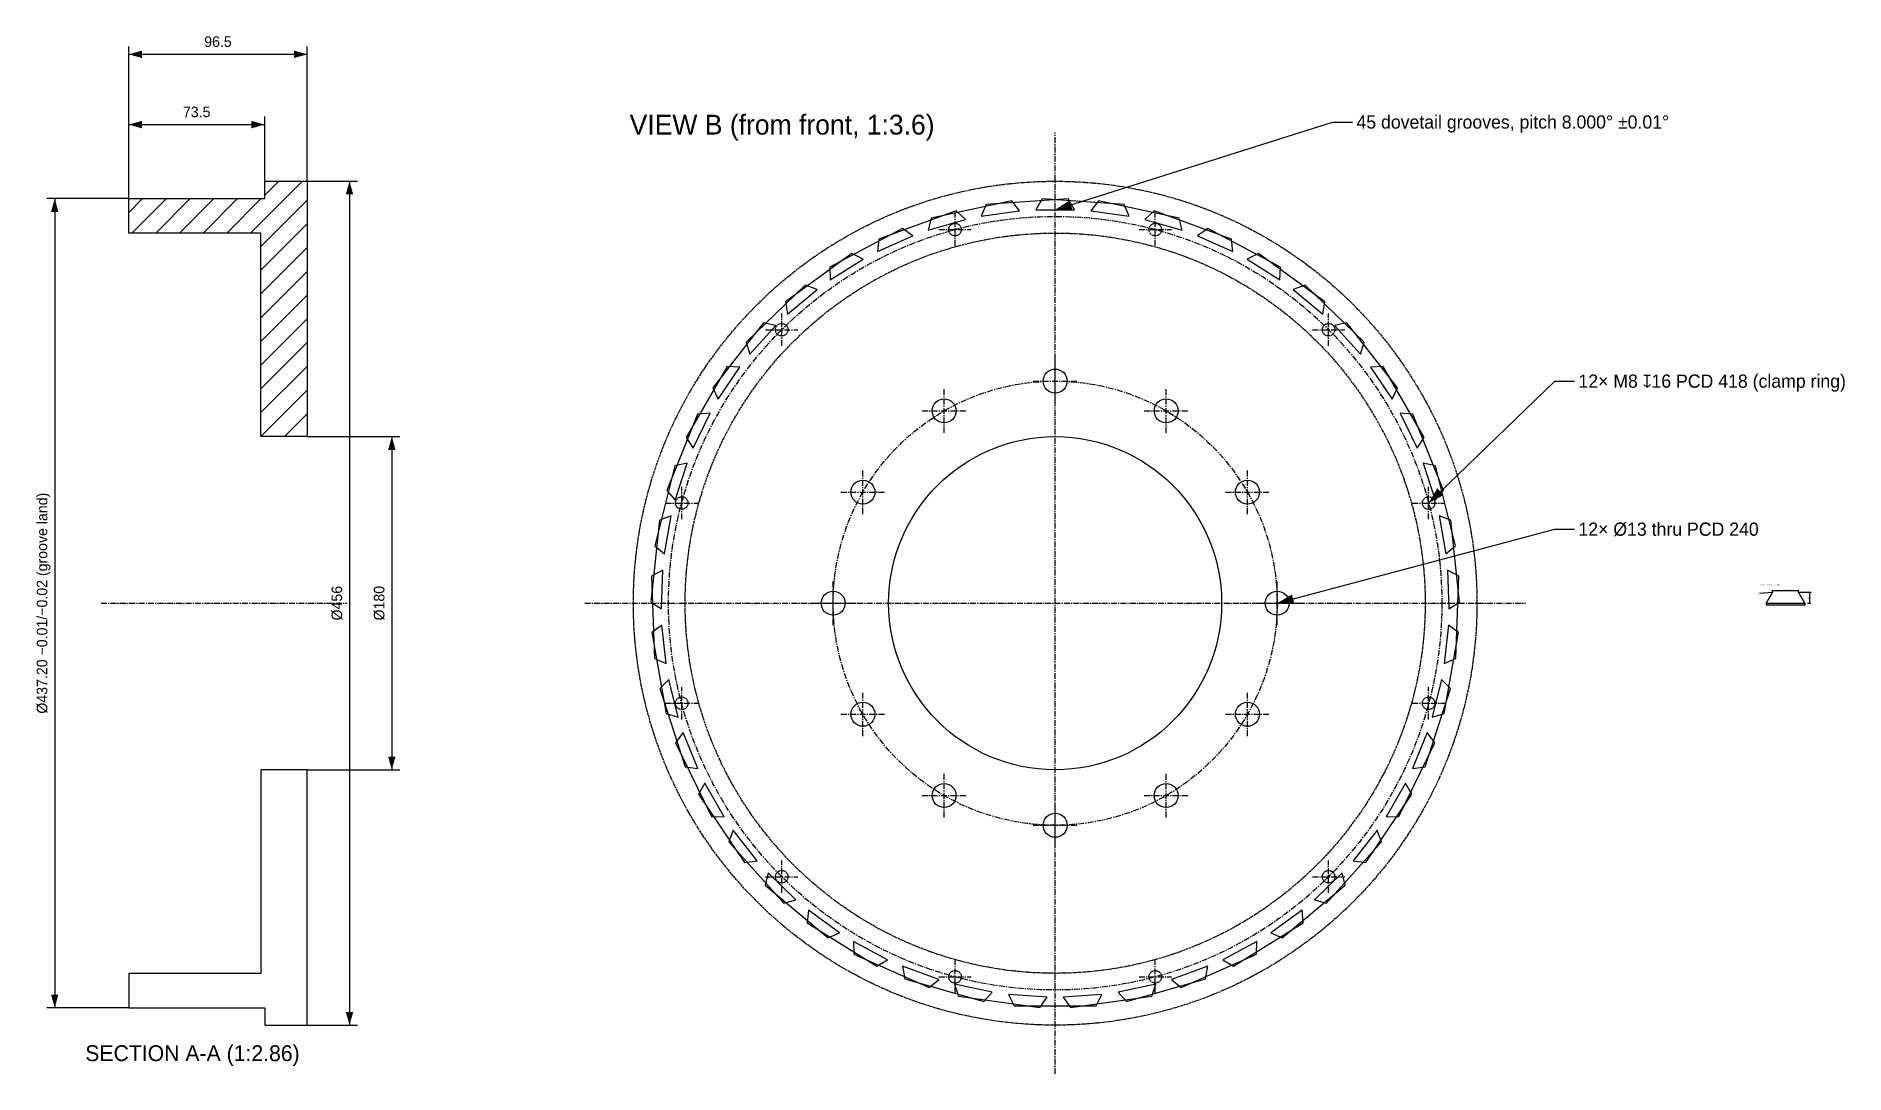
# Model space of a CAD drawing. Header units: millimetres. Extents: x -6 to 972, y -254 to 306.
import ezdxf
from ezdxf.enums import TextEntityAlignment as Align

# ---------------------------------------------------------------- set-up
doc = ezdxf.new("R2010")
doc.units = ezdxf.units.MM
doc.linetypes.add('CENTER', pattern=[5.08, 3.175, -0.635, 0.635, -0.635])
doc.linetypes.add('DASHED', pattern=[1.524, 1.27, -0.254])
for name, color, linetype in [('CENTER', 1, 'CENTER'), ('DIM', 3, 'Continuous'), ('HATCH', 9, 'Continuous'), ('HIDDEN', 8, 'DASHED'), ('OUTLINE', 7, 'Continuous'), ('TEXT', 3, 'Continuous')]:
    doc.layers.add(name, color=color, linetype=linetype)

msp = doc.modelspace()

# ---------------------------------------------------------------- hatches: boundary and pattern name
at = {"layer": 'DIM'}
for points in [[(44.29, 296.57), (51.43, 294.57), (51.43, 298.57)], [(140.79, 296.57), (133.64, 298.57), (133.64, 294.57)], [(44.29, 258.6), (51.43, 256.6), (51.43, 260.6)], [(117.79, 258.6), (110.64, 260.6), (110.64, 256.6)], [(163.64, 228), (161.64, 220.86), (165.64, 220.86)], [(4.29, 218.6), (2.29, 211.46), (6.29, 211.46)], [(545.07, 212.6), (554.34, 212.91), (552.83, 217.67)], [(186.5, 90), (184.5, 82.86), (188.5, 82.86)], [(746.95, 54.09), (755.11, 58.5), (751.63, 62.1)], [(665.07, 0), (674.34, -0.12), (673.05, 4.72)], [(932.79, 6.8), (933.29, 6.66), (933.29, 6.94)], [(946.79, 6.8), (946.29, 6.94), (946.29, 6.66)], [(952.99, 6), (952.85, 5.5), (953.13, 5.5)], [(952.99, 0), (953.13, 0.5), (952.85, 0.5)], [(929.33, -0.8), (929.83, -0.94), (929.83, -0.66)], [(950.25, -0.8), (949.75, -0.66), (949.75, -0.94)], [(186.5, -90), (188.5, -82.86), (184.5, -82.86)], [(4.29, -218.6), (6.29, -211.46), (2.29, -211.46)], [(163.64, -228), (165.64, -220.86), (161.64, -220.86)]]:
    msp.add_hatch(color=7, dxfattribs=at).paths.add_polyline_path(points)
at = {"layer": 'HATCH'}
h = msp.add_hatch(dxfattribs=at)
h.set_pattern_fill('ANSI31', scale=2.8571)
h.paths.add_polyline_path([(44.29, 200), (44.29, 218.6), (117.79, 218.6), (117.79, 228), (140.79, 228), (140.79, 90), (115.79, 90), (115.79, 200)])

# ---------------------------------------------------------------- linework, layer by layer
at = {"layer": 'CENTER'}
for p, q in [((545.07, -254.29), (545.07, 254.29)), ((490.98, 193.12), (490.98, 210.64)), ((599.16, 193.12), (599.16, 210.64)), ((482.22, 201.88), (499.74, 201.88)), ((590.41, 201.88), (607.92, 201.88)), ((397.29, 139.03), (397.29, 156.54)), ((692.86, 139.03), (692.86, 156.54)), ((388.53, 147.79), (406.04, 147.79)), ((684.1, 147.79), (701.61, 147.79)), ((545.07, 108.14), (545.07, 131.86)), ((533.21, 120), (556.93, 120)), ((485.07, 92.07), (485.07, 115.78)), ((605.07, 92.07), (605.07, 115.78)), ((473.21, 103.92), (496.93, 103.92)), ((593.21, 103.92), (616.93, 103.92)), ((441.15, 48.14), (441.15, 71.86)), ((648.99, 48.14), (648.99, 71.86)), ((343.19, 45.34), (343.19, 62.85)), ((429.29, 60), (453.01, 60)), ((637.14, 60), (660.85, 60)), ((746.95, 45.34), (746.95, 62.85)), ((334.44, 54.09), (351.95, 54.09)), ((738.19, 54.09), (755.71, 54.09)), ((425.07, -11.86), (425.07, 11.86)), ((665.07, -11.86), (665.07, 11.86)), ((29.36, 0), (162.21, 0)), ((290.79, 0), (799.36, 0)), ((413.21, 0), (436.93, 0)), ((653.21, 0), (676.93, 0)), ((343.19, -62.85), (343.19, -45.34)), ((441.15, -71.86), (441.15, -48.14)), ((648.99, -71.86), (648.99, -48.14)), ((746.95, -62.85), (746.95, -45.34)), ((334.44, -54.09), (351.95, -54.09)), ((738.19, -54.09), (755.71, -54.09)), ((429.29, -60), (453.01, -60)), ((637.14, -60), (660.85, -60)), ((485.07, -115.78), (485.07, -92.07)), ((605.07, -115.78), (605.07, -92.07)), ((473.21, -103.92), (496.93, -103.92)), ((593.21, -103.92), (616.93, -103.92)), ((545.07, -131.86), (545.07, -108.14)), ((533.21, -120), (556.93, -120)), ((397.29, -156.54), (397.29, -139.03)), ((692.86, -156.54), (692.86, -139.03)), ((388.53, -147.79), (406.04, -147.79)), ((684.1, -147.79), (701.61, -147.79)), ((490.98, -210.64), (490.98, -193.12)), ((599.16, -210.64), (599.16, -193.12)), ((482.22, -201.88), (499.74, -201.88)), ((590.41, -201.88), (607.92, -201.88))]:
    msp.add_line(p, q, dxfattribs=at)
for radius in [209, 120]:
    msp.add_circle((545.07, 0), radius, dxfattribs=at)
at = {"layer": 'DIM'}
for p, q in [((44.29, 228), (44.29, 300.86)), ((44.29, 296.57), (140.79, 296.57)), ((140.79, 228), (140.79, 300.86)), ((44.29, 218.6), (44.29, 262.89)), ((44.29, 258.6), (117.79, 258.6)), ((117.79, 218.6), (117.79, 262.89)), ((545.07, 212.6), (695.07, 260)), ((695.07, 260), (705.79, 260)), ((117.79, 228), (167.93, 228)), ((163.64, 228), (163.64, -228)), ((44.29, 218.6), (0, 218.6)), ((4.29, 218.6), (4.29, -218.6)), ((746.95, 54.09), (815.07, 120)), ((815.07, 120), (825.79, 120)), ((140.79, 90), (190.79, 90)), ((186.5, 90), (186.5, -90)), ((665.07, 0), (815.07, 40)), ((815.07, 40), (825.79, 40)), ((929.33, 0), (929.33, -1.1)), ((932.79, 6), (932.79, 7.1)), ((932.79, 6.8), (946.79, 6.8)), ((946.79, 6), (946.79, 7.1)), ((950.25, 0), (950.25, -1.1)), ((951.79, 6), (953.29, 6)), ((951.79, 0), (953.29, 0)), ((952.99, 0), (952.99, 6)), ((929.33, -0.8), (950.25, -0.8)), ((140.79, -90), (190.79, -90)), ((44.29, -218.6), (0, -218.6)), ((140.79, -228), (167.93, -228))]:
    msp.add_line(p, q, dxfattribs=at)
at = {"layer": 'HIDDEN'}
for centre, radius in [((545.07, 0), 228), ((545.07, 0), 200), ((490.98, 201.88), 3.4), ((599.16, 201.88), 3.4), ((397.29, 147.79), 3.4), ((692.86, 147.79), 3.4), ((343.19, 54.09), 3.4), ((746.95, 54.09), 3.4), ((343.19, -54.09), 3.4), ((746.95, -54.09), 3.4), ((397.29, -147.79), 3.4), ((692.86, -147.79), 3.4), ((490.98, -201.88), 3.4), ((599.16, -201.88), 3.4)]:
    msp.add_circle(centre, radius, dxfattribs=at)
at = {"layer": 'OUTLINE'}
for points in [[(44.29, 200), (44.29, 218.6), (117.79, 218.6), (117.79, 228), (140.79, 228), (140.79, 90), (115.79, 90), (115.79, 200)], [(538.07, 218.49), (534.61, 212.6), (555.53, 212.6), (552.07, 218.49), (507.73, 215.39), (505.13, 209.08), (525.84, 211.99), (521.6, 217.34), (478.12, 208.09), (476.42, 201.48), (496.53, 207.25), (491.58, 211.95), (449.81, 196.75), (449.04, 189.97), (468.15, 198.47), (462.6, 202.45), (423.35, 181.58), (423.54, 174.75), (441.28, 185.84), (435.23, 189), (399.27, 162.87), (400.4, 156.14), (416.43, 169.58), (409.99, 171.87), (378.02, 140.99), (380.08, 134.48), (394.08, 150.03), (387.39, 151.4), (360.02, 116.37), (362.97, 110.21), (374.67, 127.56), (367.85, 127.98), (345.63, 89.49), (349.4, 83.8), (358.57, 102.6), (351.76, 102.07), (335.11, 60.86), (339.64, 55.75), (346.11, 75.65), (339.44, 74.17), (328.69, 31.05), (333.88, 26.62), (337.52, 47.22), (331.12, 44.83), (326.47, 0.63), (332.24, -3.03), (332.97, 17.87), (326.96, 14.62), (328.51, -29.8), (334.73, -32.63), (332.54, -11.82), (327.05, -15.88), (334.77, -59.65), (341.32, -61.58), (336.26, -41.28), (331.38, -46.06), (345.12, -88.34), (351.87, -89.34), (344.03, -69.94), (339.87, -75.36), (359.36, -115.31), (366.18, -115.36), (355.72, -97.24), (352.36, -103.18), (377.21, -140.03), (383.98, -139.13), (371.1, -122.65), (368.59, -129), (398.33, -162.03), (404.91, -160.2), (389.86, -145.67), (388.26, -152.3), (422.31, -180.87), (428.57, -178.15), (411.65, -165.85), (410.98, -172.65), (448.68, -196.2), (454.5, -192.63), (436.03, -182.8), (436.32, -189.63), (476.92, -207.71), (482.19, -203.36), (462.53, -196.2), (463.77, -202.92), (506.49, -215.17), (511.1, -210.13), (490.64, -205.78), (492.8, -212.26), (536.81, -218.44), (540.68, -212.81), (519.81, -211.35), (522.85, -217.47), (567.3, -217.47), (570.34, -211.35), (549.47, -212.81), (553.33, -218.44), (597.34, -212.26), (599.5, -205.78), (579.04, -210.13), (583.65, -215.17), (626.38, -202.92), (627.61, -196.2), (607.96, -203.36), (613.22, -207.71), (653.83, -189.63), (654.12, -182.8), (635.65, -192.63), (641.46, -196.2), (679.16, -172.65), (678.5, -165.85), (661.57, -178.15), (667.83, -180.87), (701.88, -152.3), (700.28, -145.67), (685.23, -160.2), (691.81, -162.03), (721.55, -129), (719.04, -122.65), (706.16, -139.13), (712.93, -140.03), (737.79, -103.18), (734.42, -97.24), (723.96, -115.36), (730.79, -115.31), (750.27, -75.36), (746.11, -69.94), (738.27, -89.34), (745.03, -88.34), (758.76, -46.06), (753.89, -41.28), (748.83, -61.58), (755.38, -59.65), (763.09, -15.88), (757.6, -11.82), (755.41, -32.63), (761.63, -29.8), (763.18, 14.62), (757.18, 17.87), (757.91, -3.03), (763.67, 0.63), (759.02, 44.83), (752.63, 47.22), (756.26, 26.62), (761.46, 31.05), (750.7, 74.17), (744.03, 75.65), (750.5, 55.75), (755.03, 60.86), (738.38, 102.07), (731.57, 102.6), (740.74, 83.8), (744.52, 89.49), (722.29, 127.98), (715.48, 127.56), (727.17, 110.21), (730.12, 116.37), (702.76, 151.4), (696.06, 150.03), (710.06, 134.48), (712.12, 140.99), (680.15, 171.87), (673.72, 169.58), (689.74, 156.14), (690.88, 162.87), (654.92, 189), (648.86, 185.84), (666.6, 174.75), (666.79, 181.58), (627.54, 202.45), (621.99, 198.47), (641.1, 189.97), (640.33, 196.75), (598.57, 211.95), (593.62, 207.25), (613.73, 201.48), (612.02, 208.09), (568.55, 217.34), (564.3, 211.99), (585.02, 209.08), (582.41, 215.39)], [(44.29, -200), (44.29, -218.6), (117.79, -218.6), (117.79, -228), (140.79, -228), (140.79, -90), (115.79, -90), (115.79, -200)]]:
    msp.add_lwpolyline(points, close=True, dxfattribs=at)
msp.add_lwpolyline([(925.79, 5.4), (932.79, 6), (929.33, 0), (950.25, 0), (946.79, 6), (953.79, 6)], dxfattribs=at)
for centre, radius in [((545.07, 120), 6.5), ((485.07, 103.92), 6.5), ((605.07, 103.92), 6.5), ((545.07, 0), 90), ((441.15, 60), 6.5), ((648.99, 60), 6.5), ((425.07, 0), 6.5), ((665.07, 0), 6.5), ((441.15, -60), 6.5), ((648.99, -60), 6.5), ((485.07, -103.92), 6.5), ((605.07, -103.92), 6.5), ((545.07, -120), 6.5)]:
    msp.add_circle(centre, radius, dxfattribs=at)

# ---------------------------------------------------------------- texts
at = {"layer": 'DIM'}
for s, height, p in [('96.5', 5.714, (92.54, 298.86)), ('73.5', 5.714, (81.04, 260.89)), ('14.00 +0.02/+0.01', 0.4, (939.79, 6.96)), ('20.92', 0.4, (939.79, -0.64))]:
    msp.add_text(s, height=height, dxfattribs=at).set_placement(p, align=Align.BOTTOM_CENTER)
for s, p in [('45 dovetail grooves, pitch 8.000° ±0.01°', (707.93, 260)), ('12× M8 ↧16 PCD 418 (clamp ring)', (827.93, 120)), ('12× Ø13 thru PCD 240', (827.93, 40))]:
    msp.add_text(s, height=7.1429, dxfattribs=at).set_placement(p, align=Align.MIDDLE_LEFT)
for s, height, p in [('Ø437.20 −0.01/−0.02 (groove land)', 5.7143, (2, 0)), ('Ø456', 5.714, (161.36, 0)), ('Ø180', 5.714, (184.21, 0)), ('6.00 ±0.01', 0.4, (952.83, 3))]:
    msp.add_text(s, height=height, rotation=90, dxfattribs=at).set_placement(p, align=Align.BOTTOM_CENTER)
at = {"layer": 'TEXT'}
for s, height, p in [('VIEW B (from front, 1:3.6)', 10.7143, (315.07, 250)), ('DETAIL C: GROOVE (5:1), flanks 60°', 0.52, (925.79, 9.5)), ('SECTION A-A (1:2.86)', 8.5714, (20.79, -250))]:
    msp.add_text(s, height=height, dxfattribs=at).set_placement(p, align=Align.BOTTOM_LEFT)

doc.saveas('drawing.dxf')
